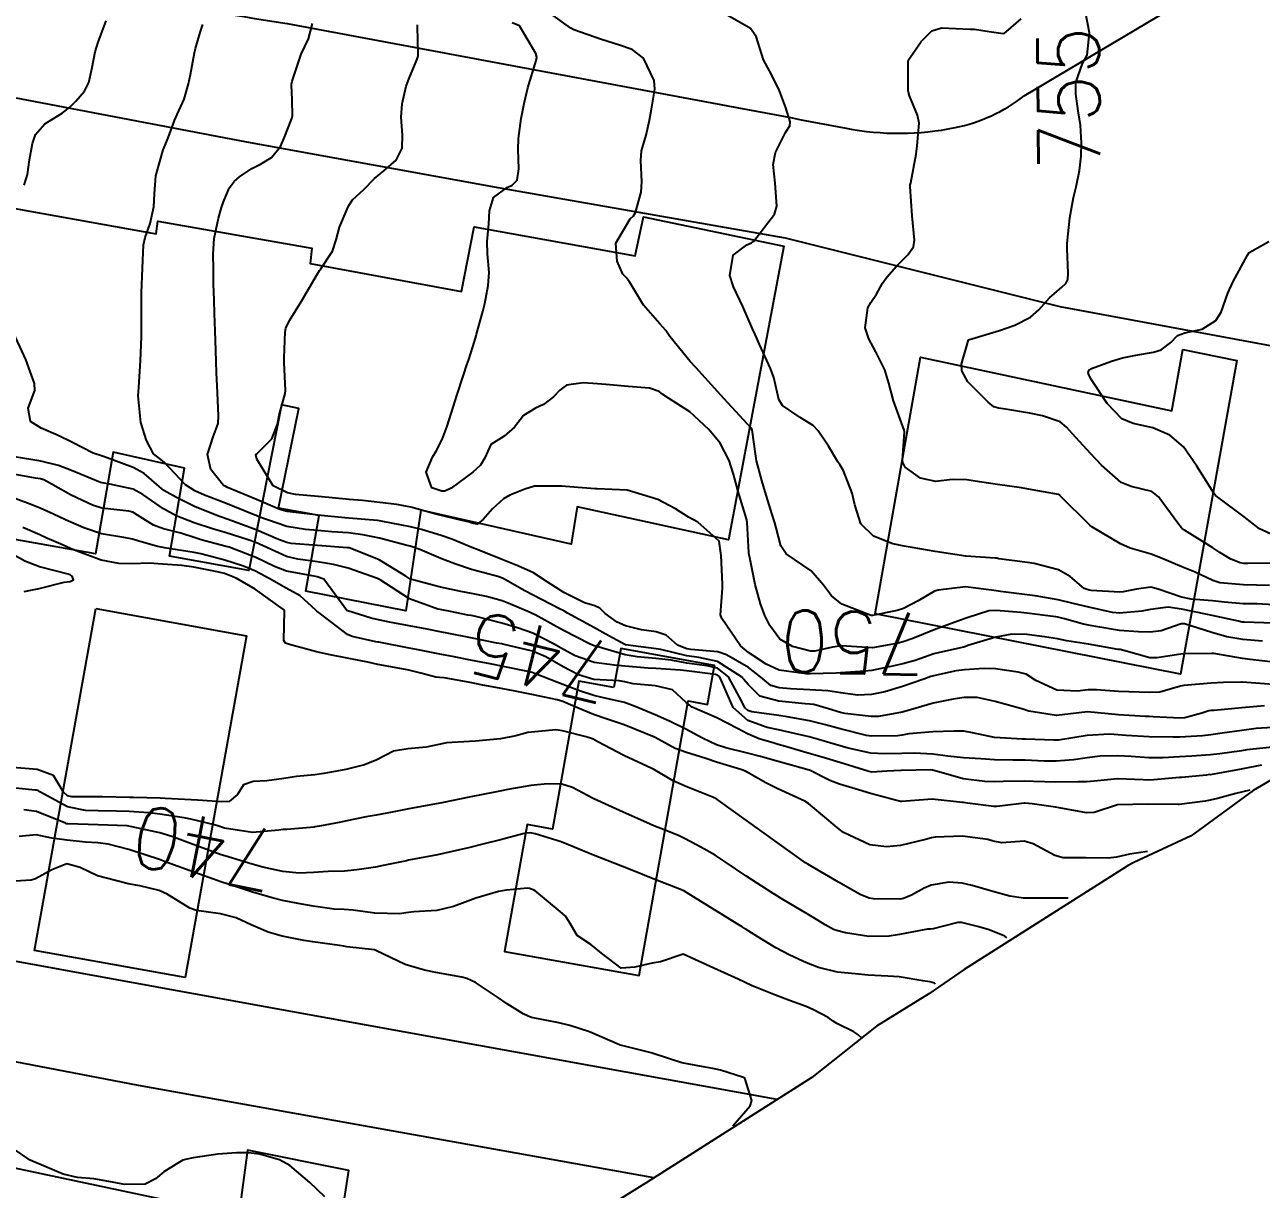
# Model space of a CAD drawing. Header units: metres. Extents: x 307586 to 320046, y 7427249 to 7434250.
# Drawn here: x 315303.4 to 315383.5, y 7432000.9 to 7432076.4 of the extents above; entities that cross this region are included whole.
import ezdxf
from ezdxf.enums import TextEntityAlignment as Align

# ---------------------------------------------------------------- set-up
doc = ezdxf.new("R2010")
doc.units = ezdxf.units.M
doc.header["$MEASUREMENT"] = 0
for name, color, linetype in [('Area', 45, 'Continuous'), ('Cotas', 45, 'Continuous'), ('Curvas de Nivel 1m', 11, 'Continuous'), ('Curvas de Nivel 5m', 15, 'Continuous'), ('Edificações', 30, 'Continuous'), ('Vias Primárias', 230, 'Continuous')]:
    doc.layers.add(name, color=color, linetype=linetype)
doc.styles.add('Style-STANDARD', font='STANDARD.shx')

msp = doc.modelspace()

# ---------------------------------------------------------------- linework, layer by layer
at = {"layer": 'Area'}
msp.add_polyline3d([(315388.244, 7432029.842, 758.527), (315383.005, 7432026.768, 747.694), (315378.982, 7432023.837, 744.883), (315375.264, 7432022.103, 757.41), (315374.906, 7432021.921, 756.492), (315364.288, 7432015.182, 757.505), (315361.994, 7432013.606, 756.874), (315358.605, 7432011.514, 749.256), (315354.42, 7432008.193, 738.616), (315343.682, 7432001.354, 737.764), (315332.643, 7431994.503, 741.063)], dxfattribs=at)
at = {"layer": 'Curvas de Nivel 1m', "flags": 128}
for points, elevation in [([(315384.342, 7432037.612), (315382.414, 7432037.678), (315382.342, 7432037.684), (315382.284, 7432037.693), (315382.049, 7432037.754), (315380.348, 7432038.128), (315379.931, 7432038.202), (315378.354, 7432038.537), (315377.5, 7432038.665), (315376.353, 7432038.514), (315375.783, 7432038.397), (315374.349, 7432038.27), (315373.897, 7432038.307), (315372.355, 7432038.648), (315371.341, 7432038.903), (315370.361, 7432039.127), (315368.887, 7432039.393), (315368.366, 7432039.466), (315366.63, 7432039.676), (315366.369, 7432039.706), (315364.373, 7432039.97), (315362.597, 7432039.76), (315362.368, 7432039.687), (315361.304, 7432039.06), (315360.351, 7432038.566), (315359.94, 7432038.433), (315358.344, 7432038.125), (315358.261, 7432038.123), (315356.351, 7432038.854), (315355.682, 7432039.396), (315355.177, 7432040.078), (315354.377, 7432041.003), (315352.745, 7432042.106), (315352.398, 7432042.627), (315352.1, 7432043.804), (315352.023, 7432044.116), (315351.823, 7432044.718), (315351.381, 7432046.126), (315351.183, 7432046.862), (315350.836, 7432048.134), (315350.777, 7432048.446), (315350.543, 7432050.139), (315350.485, 7432050.252), (315348.73, 7432052.158), (315348.515, 7432052.393), (315346.888, 7432054.176), (315346.539, 7432054.566), (315345.223, 7432056.2), (315344.949, 7432056.586), (315344.571, 7432057.008), (315343.501, 7432058.221), (315342.598, 7432059.741), (315342.387, 7432060.02), (315342.17, 7432060.236), (315341.791, 7432061.066), (315341.721, 7432062.244), (315342.649, 7432063.823), (315342.855, 7432064.024), (315342.994, 7432064.227), (315343.358, 7432065.538), (315343.409, 7432066.223), (315343.323, 7432067.597), (315343.384, 7432068.223), (315343.685, 7432069.248), (315343.902, 7432070.218), (315344.035, 7432070.916), (315344.248, 7432072.215), (315344.196, 7432072.778), (315343.509, 7432074.223), (315342.781, 7432074.787), (315341.96, 7432075.067), (315340.791, 7432075.443), (315339.004, 7432076.074), (315338.801, 7432076.175), (315338.655, 7432076.281), (315336.816, 7432077.607)], 752), ([(315384.359, 7432038.804), (315383.235, 7432038.866), (315382.36, 7432038.883), (315381.155, 7432038.974), (315380.362, 7432039.06), (315378.977, 7432039.18), (315378.365, 7432039.297), (315376.85, 7432039.815), (315376.374, 7432039.948), (315375.45, 7432039.834), (315374.571, 7432039.645), (315374.37, 7432039.632), (315372.513, 7432039.727), (315372.371, 7432039.749), (315372.057, 7432039.875), (315371.144, 7432040.652), (315370.385, 7432041.07), (315368.825, 7432041.479), (315368.389, 7432041.562), (315366.532, 7432041.798), (315366.392, 7432041.825), (315366.288, 7432041.837), (315364.393, 7432041.97), (315362.396, 7432042.275), (315360.906, 7432042.521), (315360.399, 7432042.606), (315359.661, 7432042.767), (315358.405, 7432043.262), (315357.586, 7432044.048), (315357.204, 7432045.28), (315357.018, 7432046.054), (315356.457, 7432047.492), (315356.251, 7432047.854), (315356.103, 7432048.065), (315355.486, 7432049.087), (315354.824, 7432050.085), (315354.488, 7432050.421), (315353.654, 7432050.94), (315352.507, 7432051.72), (315352.276, 7432052.114), (315351.954, 7432053.546), (315351.74, 7432054.122), (315351.015, 7432055.674), (315350.823, 7432056.136), (315350.743, 7432056.315), (315350.569, 7432056.698), (315349.939, 7432058.146), (315349.336, 7432059.412), (315349.103, 7432060.155), (315349.315, 7432061.46), (315350.193, 7432062.144), (315350.507, 7432062.268), (315350.635, 7432062.36), (315351.985, 7432064.12), (315352.142, 7432064.636), (315352.032, 7432066.12), (315351.915, 7432067.341), (315352.047, 7432068.12), (315352.716, 7432069.413), (315352.976, 7432069.852), (315353.01, 7432070.107), (315352.737, 7432071.022), (315352.322, 7432072.116), (315351.808, 7432073.169), (315351.281, 7432074.132), (315350.795, 7432075.64), (315350.448, 7432076.144), (315348.812, 7432077.083)], 753), ([(315303.375, 7432066), (315303.606, 7432066.701), (315303.74, 7432067.652), (315303.916, 7432068.698), (315304.111, 7432069.294), (315304.716, 7432069.967), (315305.836, 7432070.673), (315306.341, 7432071.054), (315306.735, 7432071.452), (315307.303, 7432072.096), (315307.571, 7432072.652), (315307.781, 7432073.631), (315307.983, 7432074.648), (315308.171, 7432075.258), (315308.686, 7432076.641)], 747), ([(315383.74, 7432032.273), (315382.277, 7432032.131), (315380.467, 7432031.97), (315380.275, 7432031.957), (315380.125, 7432031.931), (315379.685, 7432031.786), (315378.583, 7432031.483), (315378.27, 7432031.461), (315376.531, 7432031.556), (315376.27, 7432031.571), (315376.027, 7432031.58), (315374.271, 7432031.69), (315372.273, 7432031.87), (315370.27, 7432031.638), (315368.464, 7432031.918), (315368.274, 7432031.985), (315368.172, 7432032.022), (315366.279, 7432032.535), (315365.122, 7432032.798), (315364.281, 7432032.803), (315363.562, 7432032.695), (315362.277, 7432032.429), (315360.813, 7432032.012), (315360.271, 7432031.863), (315358.721, 7432031.583), (315358.266, 7432031.572), (315356.551, 7432031.775), (315356.27, 7432031.839), (315355.496, 7432032.072), (315354.539, 7432032.349), (315354.276, 7432032.38), (315353.972, 7432032.397), (315352.277, 7432032.561), (315351.046, 7432032.894), (315350.288, 7432033.638), (315349.855, 7432034.144), (315348.308, 7432035.133), (315347.085, 7432035.399), (315346.313, 7432035.502), (315344.619, 7432035.905), (315344.319, 7432035.96), (315342.336, 7432036.217), (315342.292, 7432036.23), (315341.015, 7432036.935), (315340.333, 7432037.314), (315338.584, 7432038.278), (315338.344, 7432038.41), (315338.07, 7432038.558), (315336.354, 7432039.444), (315335.785, 7432039.737), (315334.763, 7432040.324), (315334.366, 7432040.533), (315334.059, 7432040.642), (315332.374, 7432041.096), (315331.277, 7432041.469), (315330.384, 7432041.815), (315329.008, 7432042.394), (315328.395, 7432042.604), (315328.12, 7432042.678), (315326.4, 7432043.129), (315325.321, 7432043.355), (315324.403, 7432043.464), (315323.317, 7432043.548), (315322.404, 7432043.617), (315321.606, 7432043.683), (315320.407, 7432043.894), (315318.586, 7432044.518), (315318.414, 7432044.592), (315318.294, 7432044.642), (315316.426, 7432045.404), (315315.075, 7432045.919), (315314.437, 7432046.186), (315313.841, 7432046.576), (315312.457, 7432048.044), (315312.157, 7432048.292), (315311.753, 7432048.601), (315311.316, 7432049.452), (315310.946, 7432050.613), (315310.777, 7432052.347), (315310.79, 7432052.616), (315310.814, 7432052.913), (315310.921, 7432054.614), (315310.976, 7432056.194), (315310.985, 7432056.614), (315310.987, 7432057.033), (315310.99, 7432058.614), (315310.996, 7432059.023), (315311.055, 7432060.613), (315311.108, 7432062.13), (315311.214, 7432062.611), (315311.552, 7432063.517), (315311.791, 7432064.603), (315311.824, 7432065.445), (315311.921, 7432066.601), (315312.388, 7432068.283), (315312.52, 7432068.593), (315312.708, 7432069.067), (315313.12, 7432070.185), (315313.304, 7432070.584), (315313.747, 7432071.57), (315314.036, 7432072.577), (315314.158, 7432073.177), (315314.417, 7432074.574), (315314.49, 7432074.86), (315314.793, 7432075.89), (315314.949, 7432076.419)], 748), ([(315384.292, 7432033.652), (315383.176, 7432033.741), (315382.294, 7432033.801), (315382.242, 7432033.802), (315381.086, 7432033.768), (315380.292, 7432033.734), (315378.503, 7432033.586), (315378.29, 7432033.54), (315376.948, 7432033.151), (315376.286, 7432033.12), (315375.607, 7432033.151), (315374.286, 7432033.195), (315372.852, 7432033.3), (315372.287, 7432033.299), (315371.627, 7432033.221), (315370.287, 7432033.285), (315368.926, 7432033.914), (315368.299, 7432034.308), (315367.788, 7432034.438), (315366.304, 7432034.669), (315365.568, 7432034.687), (315364.302, 7432034.6), (315363.752, 7432034.525), (315362.296, 7432034.203), (315362.128, 7432034.16), (315361.657, 7432034), (315360.288, 7432033.519), (315359.147, 7432033.169), (315358.283, 7432033), (315357.37, 7432032.961), (315356.283, 7432033.101), (315355.45, 7432033.238), (315354.285, 7432033.311), (315353.028, 7432033.36), (315352.286, 7432033.421), (315351.762, 7432033.592), (315351.115, 7432034.128), (315350.302, 7432034.749), (315348.894, 7432035.574), (315348.317, 7432035.77), (315346.581, 7432035.916), (315346.319, 7432035.95), (315345.716, 7432036.189), (315344.97, 7432036.841), (315344.331, 7432037.057), (315343.372, 7432037.18), (315342.335, 7432037.453), (315341.796, 7432037.696), (315341.017, 7432038.25), (315340.681, 7432038.59), (315340.348, 7432038.734), (315339.683, 7432038.934), (315338.356, 7432039.598), (315337.267, 7432040.291), (315336.372, 7432040.891), (315335.356, 7432041.337), (315334.384, 7432041.725), (315332.831, 7432042.346), (315332.395, 7432042.528), (315331.1, 7432043.07), (315330.402, 7432043.294), (315329.115, 7432043.684), (315328.408, 7432043.868), (315326.625, 7432044.203), (315326.411, 7432044.253), (315326.264, 7432044.275), (315324.413, 7432044.43), (315324.152, 7432044.453), (315322.415, 7432044.615), (315322.256, 7432044.632), (315320.418, 7432044.848), (315319.937, 7432044.988), (315318.43, 7432045.629), (315316.561, 7432046.419), (315316.442, 7432046.466), (315316.305, 7432046.542), (315315.487, 7432047.588), (315315.265, 7432048.558), (315315.62, 7432049.698), (315315.942, 7432050.548), (315315.974, 7432051.064), (315315.904, 7432052.549), (315315.838, 7432053.862), (315315.814, 7432054.551), (315315.796, 7432055.3), (315315.751, 7432056.552), (315315.71, 7432057.689), (315315.685, 7432058.553), (315315.657, 7432059.617), (315315.645, 7432060.554), (315315.638, 7432061.534), (315315.7, 7432062.554), (315315.967, 7432063.871), (315316.161, 7432064.547), (315316.287, 7432064.917), (315316.672, 7432065.797), (315316.98, 7432066.236), (315317.325, 7432066.534), (315318.143, 7432067.071), (315318.691, 7432067.351), (315319.418, 7432067.791), (315320, 7432068.507), (315320.21, 7432069.003), (315320.721, 7432070.318), (315320.759, 7432070.499), (315320.738, 7432071.538), (315320.701, 7432072.501), (315320.703, 7432072.551), (315320.755, 7432072.744), (315321.327, 7432074.492), (315321.797, 7432075.475), (315322.07, 7432076.481)], 749), ([(315383.616, 7432036.451), (315382.331, 7432036.565), (315381.307, 7432036.74), (315380.335, 7432037.01), (315378.556, 7432037.582), (315378.341, 7432037.585), (315377.033, 7432037.116), (315376.335, 7432037.035), (315375.574, 7432037.07), (315374.336, 7432037.151), (315372.803, 7432037.401), (315372.339, 7432037.49), (315372.021, 7432037.556), (315370.787, 7432037.893), (315370.345, 7432038.011), (315370.215, 7432038.032), (315368.348, 7432038.278), (315367.955, 7432038.318), (315366.351, 7432038.448), (315365.876, 7432038.422), (315364.474, 7432037.968), (315364.342, 7432037.916), (315362.915, 7432037.406), (315362.335, 7432037.191), (315360.947, 7432036.629), (315360.327, 7432036.407), (315360.015, 7432036.335), (315358.476, 7432036.038), (315358.347, 7432036.015), (315358.323, 7432036.015), (315357.965, 7432036.044), (315356.324, 7432036.142), (315355.747, 7432036.069), (315354.596, 7432035.809), (315354.319, 7432035.811), (315353.15, 7432036.102), (315352.328, 7432036.585), (315351.688, 7432037.471), (315351.368, 7432038.125), (315351.09, 7432038.868), (315350.735, 7432040.134), (315350.389, 7432041.848), (315350.34, 7432042.141), (315350.337, 7432042.197), (315350.225, 7432044.142), (315350.174, 7432044.385), (315349.645, 7432046.148), (315349.339, 7432047.266), (315349.064, 7432048.154), (315348.474, 7432049.278), (315347.743, 7432050.167), (315346.5, 7432051.314), (315345.12, 7432052.201), (315344.757, 7432052.448), (315344.517, 7432052.626), (315343.895, 7432052.84), (315342.52, 7432052.965), (315341.334, 7432053.061), (315340.522, 7432053.126), (315339.593, 7432053.199), (315338.521, 7432053.041), (315338.093, 7432052.708), (315337.684, 7432052.288), (315337.018, 7432051.782), (315336.502, 7432051.562), (315335.727, 7432051.079), (315335.144, 7432050.32), (315334.477, 7432049.732), (315333.614, 7432049.196), (315333.22, 7432048.342), (315332.941, 7432047.863), (315332.454, 7432047.409), (315331.052, 7432046.371), (315330.638, 7432046.179), (315330.44, 7432046.183), (315329.791, 7432046.387), (315329.429, 7432047.414), (315329.848, 7432048.386), (315330.084, 7432048.766), (315330.474, 7432049.525), (315330.782, 7432050.376), (315331.189, 7432051.684), (315331.412, 7432052.367), (315331.851, 7432053.685), (315332.072, 7432054.357), (315332.185, 7432054.708), (315332.556, 7432055.879), (315332.664, 7432056.246), (315332.691, 7432056.349), (315333.098, 7432057.824), (315333.227, 7432058.344), (315333.445, 7432059.491), (315333.508, 7432060.341), (315333.408, 7432061.555), (315333.384, 7432062.342), (315333.489, 7432063.497), (315333.521, 7432064.341), (315333.795, 7432065.21), (315334.676, 7432065.842), (315335.005, 7432065.998), (315335.313, 7432066.321), (315335.422, 7432067.051), (315335.388, 7432068.32), (315335.418, 7432069.027), (315335.576, 7432070.317), (315335.765, 7432071.287), (315336.011, 7432072.311), (315336.555, 7432074.087), (315336.591, 7432074.303), (315336.539, 7432074.541), (315335.475, 7432076.32), (315335.003, 7432076.525)], 751), ([(315384.057, 7432040.052), (315382.377, 7432040.115), (315380.842, 7432040.238), (315380.379, 7432040.382), (315379.243, 7432040.933), (315378.388, 7432041.262), (315377.114, 7432041.813), (315376.396, 7432042.085), (315375.038, 7432042.479), (315374.402, 7432042.751), (315372.556, 7432043.869), (315372.415, 7432043.981), (315370.488, 7432045.899), (315370.468, 7432045.924), (315370.443, 7432045.939), (315370.384, 7432045.96), (315368.447, 7432046.305), (315367.991, 7432046.381), (315366.45, 7432046.615), (315365.283, 7432046.789), (315364.452, 7432046.918), (315363.495, 7432046.937), (315362.451, 7432046.801), (315361.458, 7432047.01), (315360.46, 7432047.723), (315360.314, 7432048.021), (315360.281, 7432048.206), (315360.41, 7432050.021), (315360.393, 7432050.122), (315359.695, 7432052.028), (315359.394, 7432053.162), (315359.13, 7432054.034), (315358.55, 7432055.195), (315358.107, 7432056.045), (315357.87, 7432056.747), (315358.037, 7432058.045), (315358.235, 7432058.395), (315358.592, 7432058.949), (315358.993, 7432059.642), (315359.26, 7432060.033), (315359.896, 7432060.744), (315360.625, 7432061.494), (315360.995, 7432062.015), (315361.06, 7432062.437), (315360.914, 7432064.016), (315360.778, 7432065.922), (315360.787, 7432066.018), (315360.825, 7432066.159), (315361.176, 7432068.013), (315361.246, 7432068.547), (315361.358, 7432070.011), (315361.258, 7432070.539), (315360.749, 7432071.787), (315360.674, 7432072.021), (315360.661, 7432072.114), (315360.643, 7432074.021), (315360.677, 7432074.119), (315360.777, 7432074.275), (315361.485, 7432075.317), (315362.182, 7432075.999), (315362.805, 7432076.186), (315364.67, 7432076.106), (315364.804, 7432076.105), (315364.944, 7432076.107), (315365.91, 7432075.953), (315366.801, 7432075.833), (315366.887, 7432075.854), (315366.992, 7432075.938), (315367.963, 7432076.777)], 754), ([(315384.408, 7432043.288), (315383.402, 7432043.74), (315382.424, 7432044.513), (315380.709, 7432045.776), (315380.555, 7432045.889), (315380.446, 7432046.041), (315379.356, 7432047.791), (315378.482, 7432049.041), (315377.593, 7432049.809), (315376.498, 7432050.288), (315375.225, 7432050.564), (315374.503, 7432050.87), (315373.54, 7432051.86), (315372.528, 7432053.384), (315372.363, 7432053.704), (315372.322, 7432053.873), (315372.371, 7432054.037), (315372.537, 7432054.13), (315373.814, 7432054.587), (315374.547, 7432054.81), (315375.407, 7432054.98), (315376.553, 7432055.175), (315377.048, 7432055.323), (315377.668, 7432055.809), (315378.109, 7432056.263), (315378.569, 7432056.439), (315379.69, 7432056.671), (315380.577, 7432057.23), (315380.924, 7432057.775), (315381.364, 7432059.006), (315381.706, 7432059.764), (315382.63, 7432061.471), (315382.752, 7432061.628), (315382.945, 7432061.747), (315384.018, 7432062.358)], 756), ([(315384.264, 7432030.858), (315383.201, 7432030.803), (315382.262, 7432030.668), (315380.986, 7432030.495), (315380.259, 7432030.395), (315379.717, 7432030.327), (315378.257, 7432030.238), (315377.829, 7432030.232), (315376.257, 7432030.254), (315374.769, 7432030.353), (315374.258, 7432030.394), (315373.694, 7432030.42), (315372.258, 7432030.338), (315370.398, 7432030.042), (315370.254, 7432030.03), (315370.121, 7432030.034), (315368.255, 7432030.106), (315368.069, 7432030.108), (315366.256, 7432030.217), (315364.814, 7432030.517), (315364.259, 7432030.617), (315363.614, 7432030.622), (315362.259, 7432030.585), (315360.704, 7432030.46), (315360.256, 7432030.372), (315359.952, 7432030.327), (315358.247, 7432030.295), (315357.957, 7432030.333), (315356.253, 7432030.765), (315355.297, 7432031.035), (315354.261, 7432031.294), (315352.818, 7432031.551), (315352.266, 7432031.637), (315350.53, 7432031.875), (315350.27, 7432031.962), (315350.07, 7432032.142), (315349.877, 7432032.544), (315349.019, 7432034.153), (315348.301, 7432034.695), (315347.613, 7432034.857), (315346.306, 7432035.033), (315345.291, 7432035.213), (315344.31, 7432035.334), (315343.094, 7432035.44), (315342.313, 7432035.572), (315340.475, 7432036.103), (315340.321, 7432036.151), (315340.048, 7432036.263), (315338.332, 7432037.151), (315336.478, 7432038.163), (315336.342, 7432038.235), (315336.296, 7432038.254), (315336.172, 7432038.303), (315334.886, 7432038.86), (315334.35, 7432039.077), (315333.346, 7432039.348), (315332.355, 7432039.545), (315331.671, 7432039.676), (315330.359, 7432039.961), (315328.644, 7432040.397), (315328.364, 7432040.502), (315328.113, 7432040.656), (315326.383, 7432041.729), (315324.616, 7432042.447), (315324.437, 7432042.493), (315324.393, 7432042.497), (315324.341, 7432042.503), (315322.395, 7432042.65), (315320.686, 7432042.786), (315320.396, 7432042.841), (315319.864, 7432043.039), (315318.404, 7432043.667), (315316.606, 7432044.343), (315316.412, 7432044.402), (315316.307, 7432044.437), (315315.964, 7432044.547), (315314.422, 7432045.171), (315313.259, 7432045.753), (315312.437, 7432046.227), (315311.972, 7432046.597), (315311.166, 7432047.326), (315310.454, 7432047.711), (315308.76, 7432048.337), (315308.461, 7432048.434), (315307.856, 7432048.646), (315306.47, 7432049.341), (315305.577, 7432049.777), (315304.479, 7432050.249), (315303.8, 7432050.697), (315303.651, 7432051.543), (315304.066, 7432052.694), (315304.054, 7432053.158), (315303.5, 7432054.7), (315302.563, 7432056.71)], 747), ([(315384.251, 7432029.588), (315382.584, 7432029.41), (315382.247, 7432029.359), (315380.853, 7432029.162), (315380.243, 7432029.09), (315379.033, 7432029), (315378.24, 7432028.961), (315377.144, 7432028.906), (315376.239, 7432028.9), (315375.103, 7432028.974), (315374.241, 7432029.031), (315373.101, 7432029.001), (315372.238, 7432028.897), (315371.354, 7432028.766), (315370.234, 7432028.67), (315369.467, 7432028.675), (315368.235, 7432028.734), (315367.423, 7432028.74), (315366.235, 7432028.767), (315365.357, 7432028.832), (315364.237, 7432028.901), (315363.219, 7432028.999), (315362.24, 7432029.141), (315361.055, 7432029.194), (315360.24, 7432029.176), (315359.114, 7432029.151), (315358.235, 7432029.208), (315356.775, 7432029.517), (315356.239, 7432029.67), (315355.936, 7432029.761), (315354.853, 7432030.081), (315354.245, 7432030.252), (315354.038, 7432030.3), (315352.252, 7432030.709), (315351.517, 7432030.858), (315350.26, 7432031.305), (315349.312, 7432032.15), (315348.555, 7432033.892), (315348.422, 7432034.159), (315348.294, 7432034.256), (315348.169, 7432034.287), (315346.298, 7432034.541), (315345.898, 7432034.586), (315344.3, 7432034.684), (315343.81, 7432034.705), (315342.302, 7432034.835), (315341.635, 7432034.908), (315340.305, 7432035.081), (315339.072, 7432035.511), (315338.317, 7432035.912), (315337.678, 7432036.286), (315336.33, 7432036.974), (315335.348, 7432037.329), (315334.336, 7432037.631), (315332.638, 7432038.049), (315332.34, 7432038.107), (315332.135, 7432038.148), (315330.994, 7432038.37), (315330.443, 7432038.478), (315330.344, 7432038.499), (315330.193, 7432038.533), (315328.351, 7432039.193), (315326.442, 7432040.419), (315326.364, 7432040.469), (315326.275, 7432040.511), (315324.374, 7432041.19), (315323.414, 7432041.423), (315322.38, 7432041.596), (315321.108, 7432041.763), (315320.384, 7432041.934), (315319.096, 7432042.513), (315318.396, 7432042.837), (315317.895, 7432043.028), (315316.402, 7432043.496), (315315.59, 7432043.737), (315314.408, 7432044.117), (315313.231, 7432044.582), (315312.419, 7432045.02), (315311.082, 7432045.962), (315310.438, 7432046.302), (315308.937, 7432046.635), (315308.444, 7432046.715), (315308.34, 7432046.745), (315306.451, 7432047.517), (315305.614, 7432047.832), (315304.457, 7432048.115), (315302.759, 7432048.408)], 746), ([(315382.783, 7432026.79), (315381.869, 7432026.588), (315380.702, 7432026.266), (315380.207, 7432026.148), (315379.893, 7432026.096), (315378.204, 7432025.869), (315378.136, 7432025.868), (315376.204, 7432025.891), (315374.203, 7432025.85), (315372.708, 7432025.352), (315372.195, 7432025.328), (315370.434, 7432025.662), (315370.2, 7432025.706), (315368.685, 7432025.915), (315368.203, 7432025.96), (315368.164, 7432025.959), (315367.828, 7432025.924), (315366.4, 7432025.738), (315366.2, 7432025.74), (315364.492, 7432025.966), (315364.231, 7432025.997), (315364.203, 7432026.001), (315364.163, 7432026.011), (315362.205, 7432026.212), (315360.25, 7432026.066), (315360.203, 7432026.061), (315360.159, 7432026.065), (315358.208, 7432026.584), (315357.438, 7432026.82), (315356.214, 7432027.188), (315355.571, 7432027.424), (315354.256, 7432028.089), (315354.231, 7432028.098), (315352.228, 7432028.666), (315351.084, 7432028.979), (315350.234, 7432029.205), (315348.846, 7432029.544), (315348.239, 7432029.734), (315347.32, 7432030.169), (315346.251, 7432030.751), (315345.187, 7432031.268), (315344.265, 7432031.671), (315342.975, 7432032.223), (315342.275, 7432032.477), (315340.838, 7432032.811), (315340.28, 7432032.928), (315339.299, 7432033.254), (315338.287, 7432033.657), (315336.625, 7432034.297), (315336.295, 7432034.429), (315336.123, 7432034.475), (315334.301, 7432034.836), (315333.684, 7432034.955), (315332.306, 7432035.229), (315331.241, 7432035.434), (315330.312, 7432035.616), (315328.794, 7432035.914), (315328.317, 7432036.007), (315326.358, 7432036.384), (315326.322, 7432036.389), (315326.167, 7432036.422), (315324.629, 7432036.748), (315324.327, 7432036.89), (315322.591, 7432038.217), (315322.342, 7432038.398), (315322.308, 7432038.435), (315322.287, 7432038.471), (315321.264, 7432039.398), (315320.357, 7432039.88), (315319.252, 7432040.511), (315318.37, 7432041.001), (315317.584, 7432041.319), (315316.38, 7432041.701), (315314.838, 7432042.111), (315314.387, 7432042.202), (315312.477, 7432042.504), (315312.392, 7432042.519), (315312.027, 7432042.595), (315310.744, 7432042.962), (315310.397, 7432043.074), (315309.843, 7432043.181), (315308.401, 7432043.414), (315307.26, 7432043.796), (315306.408, 7432044.167), (315306.061, 7432044.317), (315305.276, 7432044.677), (315304.419, 7432045.07), (315303.779, 7432045.34), (315302.43, 7432045.838)], 744), ([(315376.163, 7432022.83), (315374.981, 7432022.658), (315374.159, 7432022.459), (315373.612, 7432022.402), (315372.158, 7432022.423), (315370.69, 7432022.424), (315370.159, 7432022.557), (315368.748, 7432023.333), (315368.169, 7432023.499), (315366.711, 7432023.391), (315366.168, 7432023.492), (315365.822, 7432023.597), (315364.171, 7432023.825), (315362.393, 7432023.765), (315362.17, 7432023.72), (315361.785, 7432023.61), (315360.165, 7432023.219), (315359.253, 7432023.118), (315358.165, 7432023.249), (315356.454, 7432024.057), (315356.176, 7432024.266), (315355.002, 7432025.267), (315354.201, 7432025.944), (315353.959, 7432026.092), (315352.211, 7432026.879), (315351.391, 7432027.294), (315350.221, 7432027.968), (315350.113, 7432028.032), (315349.816, 7432028.144), (315348.228, 7432028.621), (315347.549, 7432028.847), (315346.234, 7432029.254), (315345.552, 7432029.507), (315344.269, 7432030.21), (315344.243, 7432030.226), (315344.222, 7432030.231), (315342.255, 7432031.037), (315341.088, 7432031.421), (315340.265, 7432031.7), (315338.924, 7432032.273), (315338.275, 7432032.537), (315337.906, 7432032.655), (315336.28, 7432033.004), (315335.184, 7432033.219), (315334.284, 7432033.395), (315332.993, 7432033.636), (315332.287, 7432033.766), (315330.584, 7432034.073), (315330.29, 7432034.102), (315330.048, 7432034.132), (315329.086, 7432034.388), (315328.295, 7432034.571), (315328.087, 7432034.611), (315326.301, 7432034.953), (315325.648, 7432035.084), (315324.306, 7432035.352), (315323.205, 7432035.565), (315322.312, 7432035.766), (315320.566, 7432036.241), (315320.321, 7432036.333), (315320.217, 7432036.492), (315320.251, 7432038.41), (315320.192, 7432038.502), (315318.356, 7432039.819), (315317.118, 7432040.532), (315316.367, 7432040.829), (315315.985, 7432040.929), (315314.373, 7432041.25), (315313.604, 7432041.348), (315312.376, 7432041.454), (315311.473, 7432041.507), (315310.376, 7432041.468), (315309.52, 7432041.479), (315308.379, 7432041.704), (315306.743, 7432042.301), (315306.39, 7432042.456), (315305.91, 7432042.667), (315304.851, 7432043.137), (315304.399, 7432043.335), (315303.289, 7432043.816)], 743), ([(315303.38, 7432039.673), (315304.355, 7432039.868), (315305.967, 7432040.274), (315306.36, 7432040.326), (315306.589, 7432040.429), (315306.5, 7432040.659), (315306.364, 7432040.745), (315306.237, 7432040.79), (315304.372, 7432041.265), (315303.437, 7432041.639), (315302.386, 7432042.221)], 742), ([(315371.013, 7432019.81), (315370.048, 7432019.808), (315368.131, 7432019.806), (315367.245, 7432019.929), (315366.136, 7432020.231), (315364.806, 7432020.627), (315364.141, 7432020.781), (315363.278, 7432020.843), (315362.139, 7432020.637), (315361.689, 7432020.443), (315360.86, 7432020.003), (315360.357, 7432019.78), (315360.129, 7432019.739), (315358.414, 7432019.75), (315358.129, 7432019.793), (315357.532, 7432020.046), (315356.135, 7432020.845), (315354.359, 7432021.878), (315354.152, 7432021.996), (315354.01, 7432022.091), (315352.166, 7432023.406), (315351.173, 7432024.12), (315350.184, 7432024.836), (315348.348, 7432026.158), (315348.26, 7432026.216), (315348.204, 7432026.244), (315348.051, 7432026.315), (315346.212, 7432027.057), (315345.437, 7432027.414), (315344.222, 7432028.121), (315344.045, 7432028.212), (315342.231, 7432029.036), (315340.557, 7432029.929), (315340.241, 7432030.099), (315340.139, 7432030.148), (315339.795, 7432030.257), (315338.249, 7432030.654), (315337.834, 7432030.699), (315336.247, 7432030.569), (315336.012, 7432030.538), (315335.239, 7432030.315), (315334.241, 7432030.12), (315332.613, 7432029.972), (315332.239, 7432029.95), (315330.745, 7432029.858), (315330.237, 7432029.765), (315329.431, 7432029.579), (315328.234, 7432029.468), (315327.321, 7432029.32), (315326.226, 7432028.773), (315325.434, 7432028.432), (315324.22, 7432028.148), (315322.8, 7432027.881), (315322.216, 7432027.799), (315321.021, 7432027.676), (315320.214, 7432027.553), (315319.107, 7432027.402), (315318.211, 7432027.361), (315317.583, 7432027.152), (315317.213, 7432026.53), (315316.658, 7432026.073), (315316.195, 7432026.04), (315314.603, 7432026.158), (315314.197, 7432026.182), (315312.518, 7432026.266), (315312.198, 7432026.277), (315310.475, 7432026.331), (315310.199, 7432026.336), (315308.469, 7432026.366), (315308.199, 7432026.366), (315306.48, 7432026.376), (315306.199, 7432026.432), (315305.928, 7432026.664), (315305.289, 7432027.75), (315304.217, 7432028.132), (315302.649, 7432028.275)], 742), ([(315367.043, 7432017.23), (315366.92, 7432017.346), (315365.9, 7432017.742), (315365.237, 7432017.953), (315364.107, 7432018.221), (315363.862, 7432018.217), (315362.951, 7432017.982), (315362.276, 7432017.814), (315362.101, 7432017.8), (315361.894, 7432017.785), (315360.097, 7432017.451), (315359.425, 7432017.349), (315358.096, 7432017.32), (315356.593, 7432017.56), (315356.099, 7432017.682), (315355.815, 7432017.779), (315355.274, 7432018.072), (315354.545, 7432018.521), (315354.11, 7432018.786), (315352.435, 7432019.791), (315352.122, 7432019.979), (315351.907, 7432020.112), (315350.14, 7432021.248), (315348.789, 7432022.15), (315348.413, 7432022.414), (315348.157, 7432022.582), (315347.223, 7432023.109), (315346.168, 7432023.678), (315345.821, 7432023.837), (315344.906, 7432024.199), (315344.177, 7432024.498), (315343.692, 7432024.703), (315342.19, 7432025.366), (315340.286, 7432026.249), (315340.203, 7432026.29), (315338.907, 7432026.967), (315338.212, 7432027.192), (315337.295, 7432027.206), (315336.211, 7432027.1), (315334.723, 7432026.838), (315334.207, 7432026.73), (315333.873, 7432026.667), (315332.203, 7432026.35), (315330.555, 7432026.009), (315330.196, 7432025.94), (315328.886, 7432025.697), (315328.19, 7432025.567), (315327.214, 7432025.383), (315326.184, 7432025.188), (315325.546, 7432025.066), (315324.178, 7432024.789), (315323.895, 7432024.735), (315322.516, 7432024.467), (315322.225, 7432024.416), (315322.172, 7432024.408), (315320.41, 7432024.248), (315320.17, 7432024.242), (315319.881, 7432024.206), (315318.168, 7432024.051), (315316.373, 7432024.336), (315316.172, 7432024.399), (315316.068, 7432024.437), (315315.719, 7432024.547), (315314.178, 7432024.921), (315313.752, 7432025.002), (315312.183, 7432025.253), (315311.451, 7432025.33), (315310.185, 7432025.416), (315309.359, 7432025.449), (315308.185, 7432025.468), (315307.355, 7432025.479), (315306.189, 7432025.72), (315304.39, 7432026.687), (315304.283, 7432026.768), (315304.204, 7432026.796), (315304.092, 7432026.803), (315302.206, 7432026.991)], 741), ([(315357.633, 7432010.76), (315357.398, 7432010.961), (315357.127, 7432011.152), (315356.029, 7432011.679), (315355.799, 7432011.832), (315355.46, 7432012.069), (315354.52, 7432012.565), (315354.04, 7432012.778), (315352.964, 7432013.181), (315352.047, 7432013.522), (315350.542, 7432014.125), (315350.056, 7432014.354), (315349.636, 7432014.56), (315348.069, 7432015.264), (315346.083, 7432016.18), (315344.601, 7432015.676), (315344.074, 7432015.6), (315342.951, 7432015.34), (315342.069, 7432015.273), (315340.778, 7432016.243), (315340.088, 7432016.798), (315339.212, 7432017.381), (315338.693, 7432018.271), (315338.458, 7432018.626), (315338.11, 7432018.944), (315336.458, 7432020.297), (315336.125, 7432020.438), (315335.986, 7432020.441), (315334.623, 7432020.323), (315334.122, 7432020.241), (315332.653, 7432019.809), (315332.116, 7432019.614), (315331.208, 7432019.263), (315330.109, 7432019.006), (315328.633, 7432018.917), (315328.107, 7432018.845), (315327.716, 7432018.795), (315326.107, 7432018.839), (315324.693, 7432019.025), (315324.109, 7432019.063), (315323.467, 7432019.099), (315322.111, 7432019.279), (315321.144, 7432019.448), (315320.115, 7432019.653), (315319.44, 7432019.824), (315318.12, 7432020.21), (315317.137, 7432020.53), (315316.128, 7432020.863), (315315.645, 7432021.032), (315314.138, 7432021.574), (315312.592, 7432022.14), (315312.149, 7432022.303), (315311.29, 7432022.599), (315310.156, 7432022.962), (315308.836, 7432023.306), (315308.16, 7432023.38), (315307.368, 7432023.441), (315306.162, 7432023.552), (315305.184, 7432023.696), (315304.165, 7432023.898), (315303.062, 7432023.803)], 739), ([(315349.303, 7432005.05), (315350.422, 7432006.354), (315350.532, 7432006.688), (315350.063, 7432008.129), (315349.984, 7432008.191), (315348.491, 7432008.656), (315347.989, 7432008.774), (315347.26, 7432008.898), (315345.992, 7432009.13), (315345.193, 7432009.39), (315343.999, 7432009.782), (315342.192, 7432010.228), (315342.004, 7432010.273), (315341.944, 7432010.291), (315340.016, 7432011.135), (315338.733, 7432011.558), (315338.025, 7432011.723), (315336.255, 7432012.072), (315336.031, 7432012.148), (315335.718, 7432012.305), (315334.675, 7432012.957), (315334.044, 7432013.393), (315332.624, 7432014.344), (315332.057, 7432014.603), (315331.731, 7432014.68), (315330.062, 7432014.984), (315329.314, 7432015.132), (315328.07, 7432015.511), (315326.171, 7432016.419), (315326.083, 7432016.448), (315324.295, 7432016.657), (315324.085, 7432016.691), (315323.805, 7432016.734), (315322.088, 7432016.968), (315321.497, 7432017.068), (315320.091, 7432017.339), (315319.182, 7432017.592), (315318.098, 7432018.074), (315317.114, 7432018.53), (315316.105, 7432018.788), (315314.546, 7432019.002), (315314.109, 7432019.152), (315312.646, 7432020.057), (315312.12, 7432020.302), (315310.867, 7432020.603), (315310.125, 7432020.742), (315309.97, 7432020.767), (315308.132, 7432021.243), (315307.011, 7432021.78), (315306.143, 7432022.028), (315305.181, 7432021.63), (315304.128, 7432021.046), (315303.848, 7432020.971), (315302.125, 7432020.854)], 738), ([(315322.87, 7432000.46), (315321.897, 7432001.39), (315320.597, 7432002.483), (315319.916, 7432002.847), (315318.622, 7432003.211), (315317.921, 7432003.299), (315317.138, 7432003.31), (315315.92, 7432003.217), (315314.334, 7432002.981), (315313.916, 7432002.9), (315313.671, 7432002.816), (315313.227, 7432002.577), (315312.424, 7432002.066), (315311.898, 7432001.623), (315311.215, 7432001.275), (315309.893, 7432001.26), (315309.11, 7432001.406), (315307.897, 7432001.609), (315306.84, 7432001.71), (315305.902, 7432001.921), (315304.073, 7432002.688), (315303.974, 7432002.749), (315303.914, 7432002.771), (315303.773, 7432002.833), (315301.927, 7432004.085)], 737)]:
    msp.add_lwpolyline(points, dxfattribs=dict(at, elevation=elevation))
at = {"layer": 'Curvas de Nivel 5m', "flags": 128}
for points, elevation in [([(315384.391, 7432041.499), (315382.653, 7432041.485), (315382.39, 7432041.489), (315382.162, 7432041.525), (315381.566, 7432041.762), (315380.833, 7432042.209), (315380.4, 7432042.493), (315378.56, 7432043.65), (315378.412, 7432043.75), (315378.35, 7432043.801), (315378.121, 7432044.1), (315376.859, 7432045.816), (315376.446, 7432046.158), (315375.093, 7432046.484), (315374.452, 7432046.745), (315373.178, 7432047.863), (315372.474, 7432048.615), (315371.296, 7432049.888), (315370.916, 7432050.313), (315370.501, 7432050.662), (315369.351, 7432051.065), (315368.506, 7432051.223), (315366.965, 7432051.479), (315366.509, 7432051.549), (315366.211, 7432051.646), (315365.833, 7432051.95), (315365.173, 7432052.614), (315364.526, 7432053.26), (315364.119, 7432053.974), (315364.116, 7432054.398), (315364.563, 7432055.97), (315366.569, 7432056.575), (315367.565, 7432056.922), (315368.578, 7432057.455), (315369.12, 7432057.915), (315369.808, 7432058.695), (315370.605, 7432059.396), (315370.872, 7432059.633), (315370.987, 7432059.894), (315371.023, 7432060.3), (315370.962, 7432061.895), (315370.962, 7432062.221), (315371.117, 7432063.893), (315371.361, 7432065.201), (315371.539, 7432065.887), (315371.75, 7432066.941), (315371.869, 7432067.883), (315371.882, 7432068.716), (315371.81, 7432069.884), (315371.675, 7432070.819), (315371.51, 7432071.889), (315371.515, 7432072.643), (315371.952, 7432073.882), (315372.24, 7432074.419), (315372.399, 7432075.876), (315372.149, 7432077.213)], 755), ([(315384.313, 7432035.1), (315382.801, 7432035.26), (315382.317, 7432035.325), (315380.448, 7432035.651), (315380.321, 7432035.666), (315378.492, 7432035.627), (315378.32, 7432035.612), (315376.76, 7432035.372), (315376.316, 7432035.37), (315374.625, 7432035.845), (315374.38, 7432035.906), (315374.324, 7432035.911), (315374.25, 7432035.924), (315372.327, 7432036.267), (315370.925, 7432036.487), (315370.33, 7432036.597), (315369.493, 7432036.746), (315368.333, 7432036.888), (315367.36, 7432036.903), (315366.331, 7432036.704), (315364.524, 7432036.166), (315364.324, 7432036.095), (315364.228, 7432036.067), (315363.854, 7432035.975), (315362.598, 7432035.707), (315362.317, 7432035.628), (315361.116, 7432035.203), (315360.307, 7432034.976), (315359.528, 7432034.804), (315358.301, 7432034.561), (315357.839, 7432034.506), (315356.298, 7432034.399), (315355.988, 7432034.374), (315354.296, 7432034.328), (315354.051, 7432034.338), (315352.3, 7432034.577), (315351.455, 7432034.974), (315350.317, 7432035.725), (315349.8, 7432036.145), (315348.579, 7432037.92), (315348.505, 7432038.158), (315348.62, 7432039.898), (315348.619, 7432040.157), (315348.535, 7432042.014), (315348.525, 7432042.159), (315348.401, 7432042.941), (315347.019, 7432044.174), (315346.418, 7432044.492), (315345.587, 7432045.031), (315344.434, 7432045.642), (315342.443, 7432046.23), (315340.51, 7432046.325), (315340.444, 7432046.327), (315340.369, 7432046.335), (315338.445, 7432046.485), (315338.226, 7432046.501), (315336.445, 7432046.496), (315335.826, 7432046.309), (315334.856, 7432045.904), (315334.433, 7432045.67), (315333.73, 7432045.03), (315333.123, 7432044.343), (315332.722, 7432044.035), (315332.41, 7432044.101), (315332.224, 7432044.166), (315331.392, 7432044.365), (315330.416, 7432044.595), (315330.129, 7432044.672), (315328.424, 7432045.142), (315327.526, 7432045.31), (315326.428, 7432045.444), (315325.302, 7432045.565), (315324.431, 7432045.643), (315323.131, 7432045.764), (315322.433, 7432045.826), (315320.968, 7432045.959), (315320.436, 7432046.058), (315319.506, 7432046.509), (315318.46, 7432048.257), (315318.396, 7432048.521), (315318.418, 7432048.566), (315318.464, 7432048.599), (315319.423, 7432049.561), (315319.797, 7432050.507), (315319.909, 7432051.088), (315320.299, 7432052.502), (315320.323, 7432052.693), (315320.222, 7432054.503), (315320.221, 7432054.82), (315320.297, 7432056.503), (315320.336, 7432056.731), (315320.57, 7432057.238), (315321.348, 7432058.489), (315322.379, 7432060.252), (315322.509, 7432060.471), (315322.551, 7432060.523), (315322.605, 7432060.576), (315323.366, 7432061.719), (315323.598, 7432062.46), (315323.818, 7432063.282), (315324.309, 7432064.453), (315324.42, 7432064.689), (315324.662, 7432065.053), (315325.387, 7432065.724), (315326.073, 7432066.429), (315326.688, 7432066.937), (315327.487, 7432067.62), (315327.863, 7432068.408), (315327.889, 7432069.23), (315327.804, 7432070.409), (315327.868, 7432071.276), (315328.14, 7432072.406), (315328.299, 7432072.863), (315328.769, 7432074.011), (315328.883, 7432074.287), (315328.908, 7432074.399), (315328.875, 7432076.326), (315328.875, 7432076.399)], 750), ([(315383.541, 7432028.429), (315382.229, 7432028.169), (315381.882, 7432028.102), (315380.223, 7432027.804), (315380.198, 7432027.806), (315379.964, 7432027.783), (315378.39, 7432027.629), (315378.221, 7432027.611), (315376.563, 7432027.473), (315376.219, 7432027.458), (315375.87, 7432027.476), (315374.22, 7432027.535), (315372.695, 7432027.388), (315372.218, 7432027.343), (315371.671, 7432027.331), (315370.217, 7432027.311), (315368.765, 7432027.367), (315368.218, 7432027.39), (315366.799, 7432027.352), (315366.217, 7432027.34), (315365.626, 7432027.358), (315364.219, 7432027.54), (315362.641, 7432027.986), (315362.225, 7432028.107), (315362.099, 7432028.118), (315360.224, 7432028.073), (315360.173, 7432028.071), (315359.281, 7432028.029), (315358.288, 7432027.973), (315358.222, 7432027.984), (315358.046, 7432028.042), (315356.228, 7432028.589), (315355.084, 7432028.929), (315354.234, 7432029.183), (315352.71, 7432029.633), (315352.24, 7432029.77), (315351.971, 7432029.845), (315350.999, 7432030.129), (315350.247, 7432030.441), (315349.597, 7432030.802), (315348.263, 7432031.493), (315346.666, 7432032.176), (315346.276, 7432032.488), (315345.395, 7432033.304), (315344.286, 7432033.565), (315342.827, 7432033.685), (315342.289, 7432033.827), (315341.932, 7432033.878), (315340.29, 7432033.97), (315339.295, 7432034.27), (315338.301, 7432034.796), (315337.169, 7432035.432), (315336.315, 7432035.802), (315334.393, 7432036.257), (315334.322, 7432036.273), (315334.011, 7432036.333), (315332.326, 7432036.664), (315330.903, 7432036.946), (315330.33, 7432037.055), (315329.498, 7432037.222), (315328.333, 7432037.447), (315327.055, 7432037.693), (315326.337, 7432037.831), (315325.857, 7432037.946), (315324.343, 7432038.416), (315324.292, 7432038.451), (315324.117, 7432038.681), (315322.793, 7432040.466), (315322.365, 7432040.63), (315322.179, 7432040.659), (315320.37, 7432040.982), (315319.592, 7432041.291), (315318.383, 7432041.884), (315316.672, 7432042.537), (315316.394, 7432042.62), (315314.855, 7432043.02), (315314.399, 7432043.164), (315313.529, 7432043.452), (315312.404, 7432043.74), (315311.773, 7432043.966), (315310.734, 7432044.615), (315310.416, 7432044.804), (315310.171, 7432044.868), (315308.42, 7432045.08), (315307.802, 7432045.267), (315306.432, 7432045.925), (315305.099, 7432046.68), (315304.663, 7432046.904), (315304.446, 7432046.964), (315304.114, 7432047.025), (315302.449, 7432047.316)], 745), ([(315362.423, 7432014.23), (315362.369, 7432014.298), (315362.059, 7432014.388), (315361.603, 7432014.451), (315360.063, 7432014.712), (315359.341, 7432014.744), (315358.064, 7432014.806), (315357.22, 7432014.894), (315356.067, 7432015.004), (315354.84, 7432015.31), (315354.076, 7432015.615), (315352.994, 7432016.101), (315352.088, 7432016.582), (315350.914, 7432017.302), (315350.1, 7432017.811), (315349.903, 7432017.935), (315349.578, 7432018.138), (315348.662, 7432018.705), (315348.112, 7432019.043), (315346.288, 7432020.178), (315346.124, 7432020.272), (315345.965, 7432020.343), (315344.136, 7432021.06), (315342.759, 7432021.608), (315342.147, 7432021.85), (315341.157, 7432022.24), (315340.157, 7432022.636), (315339.01, 7432023.116), (315338.165, 7432023.444), (315336.497, 7432023.969), (315336.17, 7432024.034), (315335.869, 7432024.004), (315334.165, 7432023.57), (315333.183, 7432023.32), (315332.16, 7432023.066), (315331.582, 7432022.932), (315330.155, 7432022.621), (315328.985, 7432022.388), (315328.289, 7432022.26), (315328.15, 7432022.232), (315326.642, 7432021.918), (315326.144, 7432021.822), (315324.944, 7432021.635), (315324.14, 7432021.562), (315323.08, 7432021.52), (315322.138, 7432021.458), (315321.2, 7432021.416), (315320.138, 7432021.528), (315318.841, 7432021.81), (315318.145, 7432022.001), (315316.387, 7432022.538), (315316.154, 7432022.619), (315314.736, 7432023.139), (315314.161, 7432023.349), (315312.958, 7432023.789), (315312.167, 7432024.028), (315310.354, 7432024.426), (315310.172, 7432024.474), (315310.051, 7432024.492), (315308.172, 7432024.558), (315306.217, 7432024.615), (315306.172, 7432024.618), (315306.136, 7432024.624), (315306.053, 7432024.662), (315304.184, 7432025.421), (315303.359, 7432025.524)], 740)]:
    msp.add_lwpolyline(points, dxfattribs=dict(at, elevation=elevation))
at = {"layer": 'Edificações'}
for points in [[(315302.062, 7432064.626), (315311.932, 7432062.853), (315312.042, 7432063.678), (315322.012, 7432061.917), (315321.902, 7432060.927), (315331.706, 7432059.112), (315332.533, 7432063.293), (315342.957, 7432061.418), (315343.508, 7432063.949), (315352.603, 7432062.04), (315349.017, 7432043.014), (315339.212, 7432045.159), (315338.827, 7432042.738), (315329.077, 7432044.939), (315328.119, 7432038.42), (315321.624, 7432039.697), (315322.488, 7432044.597), (315319.852, 7432045.067), (315321.172, 7432051.521), (315320.061, 7432051.763), (315317.94, 7432041.034), (315312.799, 7432041.959), (315313.774, 7432047.665), (315309.141, 7432048.708), (315308.016, 7432042.107), (315298.021, 7432043.892)], [(315341.586, 7432033.447), (315339.319, 7432033.854), (315337.601, 7432024.281), (315335.977, 7432024.573), (315334.502, 7432016.352), (315343.215, 7432014.789), (315344.69, 7432023.01), (315346.407, 7432032.582), (315347.645, 7432032.36), (315348.098, 7432034.882), (315342.039, 7432035.97), (315341.586, 7432033.447)]]:
    msp.add_lwpolyline(points, dxfattribs=at)
for points in [[(315358.508, 7432038.231), (315361.452, 7432054.861), (315377.743, 7432051.378), (315378.451, 7432055.351), (315381.944, 7432054.639), (315378.293, 7432034.322)], [(315308.023, 7432038.561), (315317.785, 7432036.809), (315313.811, 7432014.659), (315304.048, 7432016.411)], [(315296.171, 7431985.875), (315299.956, 7431985.289), (315299.529, 7431982.307), (315303.848, 7431981.615), (315306.247, 7431995.832), (315308.379, 7431995.406), (315307.1, 7431987.153), (315315.843, 7431985.662), (315315.613, 7431984.338), (315325.733, 7431990.379), (315327.252, 7431999.373), (315324.098, 7432000.068), (315324.419, 7432002.15), (315317.843, 7432003.485), (315317.041, 7431997.345), (315312.177, 7431998.359), (315312.337, 7432000.281), (315299.507, 7432003.004)]]:
    msp.add_lwpolyline(points, close=True, dxfattribs=at)
at = {"layer": 'Vias Primárias'}
for points, elevation in [([(315344.185, 7432001.674), (315310.788, 7432007.663), (315288.491, 7432011.943), (315279.5, 7432013.453, -0.043838), (315273.318, 7432015.058, -0.124275), (315269.585, 7432017.553, -0.067825), (315265.642, 7432023.327, -0.106909), (315264.305, 7432028.546, -0.090006), (315265.169, 7432034.591), (315273.219, 7432052.7), (315276.955, 7432062.323), (315282.304, 7432074.958), (315286.482, 7432084.286), (315290.584, 7432093.377, -0.019836), (315294.063, 7432100.337, -0.10855), (315297.14, 7432103.85, -0.036061), (315306.457, 7432109.73), (315319.092, 7432117.094), (315343.043, 7432131.323), (315359.758, 7432141.161), (315370.886, 7432147.727), (315387.443, 7432156.816, 0.079702), (315391.599, 7432160.049, 0.148252), (315394.596, 7432166.156)], 737.804), ([(315344.185, 7432001.674), (315310.788, 7432007.663), (315288.491, 7432011.943), (315279.5, 7432013.453, -0.043838), (315273.318, 7432015.058, -0.124275), (315269.585, 7432017.553, -0.067825), (315265.642, 7432023.327, -0.106909), (315264.305, 7432028.546, -0.090006), (315265.169, 7432034.591), (315273.219, 7432052.7), (315276.955, 7432062.323), (315282.304, 7432074.958), (315286.482, 7432084.286), (315290.584, 7432093.377, -0.019836), (315294.063, 7432100.337, -0.10855), (315297.14, 7432103.85, -0.036061), (315306.457, 7432109.73), (315319.092, 7432117.094), (315343.043, 7432131.323), (315359.758, 7432141.161), (315370.886, 7432147.727), (315387.443, 7432156.816, 0.079702), (315391.599, 7432160.049, 0.148252), (315394.596, 7432166.156)], 737.804), ([(315352.165, 7432006.757), (315318.291, 7432012.884), (315293.367, 7432017.436), (315279.038, 7432020.215, -0.101754), (315274.409, 7432022.141, -0.107262), (315272.249, 7432024.414, -0.1201), (315270.744, 7432029.16, -0.150487), (315271.824, 7432033.76), (315275.412, 7432042.394), (315281.124, 7432056.37), (315285.255, 7432065.214, -0.040659), (315286.183, 7432066.843, -0.135868), (315290.426, 7432070.426, -0.034096), (315295.903, 7432072.506, -0.083943), (315297.408, 7432072.699), (315317.786, 7432068.808), (315334.209, 7432065.836), (315352.682, 7432062.597), (315370.486, 7432058.13), (315396.336, 7432053.353), (315410.9, 7432050.94)], 738.437), ([(315352.165, 7432006.757), (315318.291, 7432012.884), (315293.367, 7432017.436), (315279.038, 7432020.215, -0.101754), (315274.409, 7432022.141, -0.107262), (315272.249, 7432024.414, -0.1201), (315270.744, 7432029.16, -0.150487), (315271.824, 7432033.76), (315275.412, 7432042.394), (315281.124, 7432056.37), (315285.255, 7432065.214, -0.040659), (315286.183, 7432066.843, -0.135868), (315290.426, 7432070.426, -0.034096), (315295.903, 7432072.506, -0.083943), (315297.408, 7432072.699), (315317.786, 7432068.808), (315334.209, 7432065.836), (315352.682, 7432062.597), (315370.486, 7432058.13), (315396.336, 7432053.353), (315410.9, 7432050.94)], 738.437)]:
    msp.add_lwpolyline(points, format="xyb", dxfattribs=dict(at, elevation=elevation))
msp.add_lwpolyline([(315392.847, 7432151.722), (315374.256, 7432140.859), (315351, 7432126.844), (315329.008, 7432113.749), (315310.818, 7432103.166, 0.08413), (315302.271, 7432096.042, 0.216282), (315300.024, 7432088.291, 0.154625), (315303.048, 7432082.042, 0.15057), (315309.256, 7432078.534, 0.016693), (315320.419, 7432076.479), (315347.348, 7432071.447, -0.001223), (315356.626, 7432069.689, 0.098009), (315363.692, 7432069.73, 0.115843), (315368.167, 7432071.792), (315401.26, 7432091.473)], format="xyb", dxfattribs=at)
msp.add_lwpolyline([(315392.847, 7432151.722), (315374.256, 7432140.859), (315351, 7432126.844), (315329.008, 7432113.749), (315310.818, 7432103.166, 0.08413), (315302.271, 7432096.042, 0.216282), (315300.024, 7432088.291, 0.154625), (315303.048, 7432082.042, 0.15057), (315309.256, 7432078.534, 0.016693), (315320.419, 7432076.479), (315347.348, 7432071.447, -0.001223), (315356.626, 7432069.689, 0.098009), (315363.692, 7432069.73, 0.115843), (315368.167, 7432071.792), (315401.26, 7432091.473)], format="xyb", dxfattribs=at)

# ---------------------------------------------------------------- texts
at = {"layer": 'Cotas', "style": 'Style-STANDARD'}
for s, rotation, p in [('755', 90.44621, (315371.058, 7432071.606, 755)), ('745', 166.19436, (315336.796, 7432035.408, 745)), ('750', 178.65706, (315357.067, 7432036.368, 750)), ('740', 168.79299, (315315.064, 7432023.044, 740))]:
    msp.add_text(s, height=4, rotation=rotation, dxfattribs=at).set_placement(p, align=Align.MIDDLE_CENTER)

doc.saveas('drawing.dxf')
